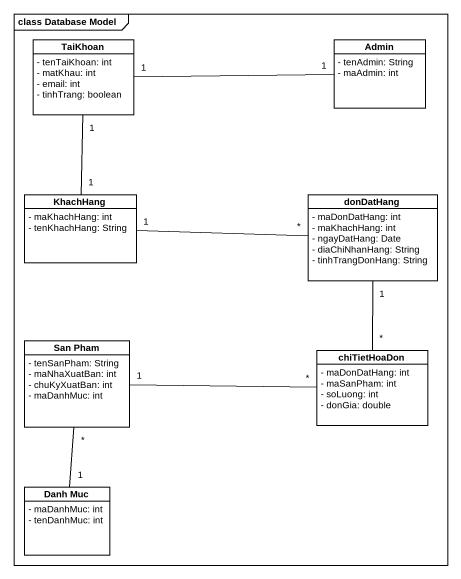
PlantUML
@startuml
mainframe class Database Model
hide circle
hide empty members
skinparam classAttributeIconSize 0
class TaiKhoan {
  - tenTaiKhoan: int
  - matKhau: int
  - email: int
  - tinhTrang: boolean
}
class Admin {
  - tenAdmin: String
  - maAdmin: int
}
class KhachHang {
  - maKhachHang: int
  - tenKhachHang: String
}
class donDatHang {
  - maDonDatHang: int
  - maKhachHang: int
  - ngayDatHang: Date
  - diaChiNhanHang: String
  - tinhTrangDonHang: String
}
class "San Pham" as San_Pham {
  - tenSanPham: String
  - maNhaXuatBan: int
  - chuKyXuatBan: int
  - maDanhMuc: int
}
class chiTietHoaDon {
  - maDonDatHang: int
  - maSanPham: int
  - soLuong: int
  - donGia: double
}
class "Danh Muc" as Danh_Muc {
  - maDanhMuc: int
  - tenDanhMuc: int
}
TaiKhoan "1" -- "1" KhachHang
Admin "1" -left- "1" TaiKhoan
KhachHang "1" -right- "*" donDatHang
donDatHang "1" -- "*" chiTietHoaDon
San_Pham "1" -right- "*" chiTietHoaDon
Danh_Muc "1" -up- "*" San_Pham
@enduml
